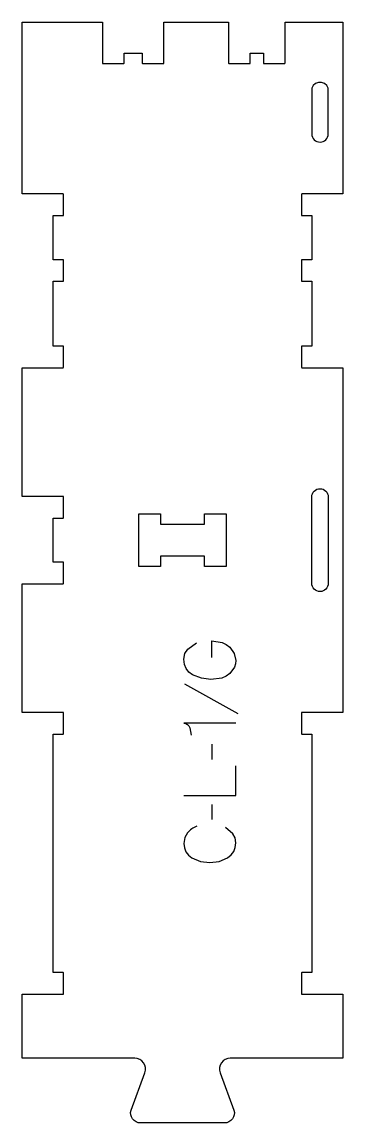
# Model space of a CAD drawing. Header units: millimetres. Extents: x -94 to 92, y -332 to 305.
import ezdxf

# ---------------------------------------------------------------- set-up
doc = ezdxf.new("R2010")
doc.units = ezdxf.units.MM
for name, color, linetype, true_color in [('1_ANYTOOL_1MMDEEP_LABELS_S', 2, 'Continuous', 0xffff00), ('3_ANYTOOL_CUTTHROUGH_INSID', 4, 'Continuous', 0x00ffff), ('4_ANYTOOL_CUTTHROUGH_OUTSI', 5, 'Continuous', 0x0000ff)]:
    doc.layers.add(name, color=color, linetype=linetype, true_color=true_color)

msp = doc.modelspace()

# ---------------------------------------------------------------- linework, layer by layer
at = {"layer": '1_ANYTOOL_1MMDEEP_LABELS_S'}
for p, q in [((0.47, -77.76), (31.24, -94.94)), ((16.11, -112.6), (16.2, -121.39)), ((16.11, -147.49), (16.2, -156.27))]:
    msp.add_line(p, q, dxfattribs=at)
for points in [[(16.2, -62.54), (16.24, -52.77), (22.17, -53.79), (24.53, -54.93), (26.49, -56.5), (29.13, -60.18), (30.04, -64.17), (29.84, -66.21), (29.19, -68.15), (26.53, -71.76), (24.51, -73.26), (22, -74.33), (15.51, -75.19), (10.18, -74.52), (5.06, -72.53), (2.84, -70.95), (1.26, -68.92), (0.32, -66.43), (0, -63.49), (0.57, -60.23), (2.27, -57.66), (7.41, -53.97)], [(30, -100.47), (-0.04, -100.47), (1.09, -100.75), (2.04, -101.28), (2.8, -102.06), (3.39, -103.09), (4.33, -107.46)], [(0, -142.34), (30, -142.34), (30, -125.24)]]:
    msp.add_lwpolyline(points, dxfattribs=at)
msp.add_lwpolyline([(7.5, -160.13, 0.131103), (2.14, -163.9), (0.54, -166.67), (0, -169.99), (0.29, -172.58), (1.18, -174.84), (2.65, -176.76), (4.71, -178.34), (9.62, -180.43), (15, -181.13), (20.39, -180.42), (25.33, -178.3), (27.37, -176.68), (28.83, -174.7), (29.71, -172.36), (30, -169.64), (29.59, -166.79), (28.37, -164.42), (24.17, -160.82)], format="xyb", dxfattribs=at)
at = {"layer": '3_ANYTOOL_CUTTHROUGH_INSID'}
for points in [[(83.48, 240.46), (83.48, 266.2), (83.39, 266.98), (83.12, 267.75), (82.67, 268.48), (81.28, 269.6), (79.58, 270.15), (77.87, 270.15), (76.17, 269.6), (74.79, 268.48), (74.33, 267.75), (74.06, 266.98), (73.98, 266.2), (73.98, 240.46, 1)], [(83.48, 30.46), (83.48, -19.54, -1), (73.98, -19.54), (73.98, 30.46, -1)]]:
    msp.add_lwpolyline(points, format="xyb", close=True, dxfattribs=at)
msp.add_lwpolyline([(-13.57, 14.71), (11.93, 14.71), (11.93, 20.71), (24.43, 20.71), (24.43, -9.79), (11.93, -9.79), (11.93, -3.79), (-13.57, -3.79), (-13.57, -9.79), (-26.07, -9.79), (-26.07, 20.71), (-13.57, 20.71)], close=True, dxfattribs=at)
at = {"layer": '4_ANYTOOL_CUTTHROUGH_OUTSI'}
msp.add_lwpolyline([(-28.39, -294.29), (-93.52, -294.29), (-93.52, -257.29), (-69.77, -257.29, 0.414214), (-69.52, -257.04), (-69.52, -245.04, 0.414214), (-69.77, -244.79), (-75.52, -244.79), (-75.52, -106.79), (-69.77, -106.79, 0.414214), (-69.52, -106.54), (-69.52, -94.54, 0.414214), (-69.77, -94.29), (-93.52, -94.29), (-93.52, -19.79), (-69.77, -19.79, 0.414214), (-69.52, -19.54), (-69.52, -7.54, 0.414214), (-69.77, -7.29), (-75.52, -7.29), (-75.52, 18.21), (-69.77, 18.21, 0.414214), (-69.52, 18.46), (-69.52, 30.46, 0.414214), (-69.77, 30.71), (-93.52, 30.71), (-93.52, 105.21), (-69.77, 105.21, 0.414214), (-69.52, 105.46), (-69.52, 117.46, 0.414214), (-69.77, 117.71), (-75.52, 117.71), (-75.52, 155.21), (-69.77, 155.21, 0.414214), (-69.52, 155.46), (-69.52, 167.46, 0.414214), (-69.77, 167.71), (-75.52, 167.71), (-75.52, 193.21), (-69.77, 193.21, 0.414214), (-69.52, 193.46), (-69.52, 205.46, 0.414214), (-69.77, 205.71), (-93.52, 205.71), (-93.52, 305.21), (-47.02, 305.21), (-47.02, 281.46, 0.414214), (-46.77, 281.21), (-34.77, 281.21, 0.414214), (-34.52, 281.46), (-34.52, 287.21), (-24.02, 287.21), (-24.02, 281.46, 0.414214), (-23.77, 281.21), (-11.77, 281.21, 0.414214), (-11.52, 281.46), (-11.52, 305.21), (25.89, 305.21), (25.89, 281.46, 0.414214), (26.14, 281.21), (38.14, 281.21, 0.414214), (38.39, 281.46), (38.39, 287.21), (45.98, 287.21), (45.98, 281.46, 0.414214), (46.23, 281.21), (58.23, 281.21, 0.414214), (58.48, 281.46), (58.48, 305.21), (91.98, 305.21), (91.98, 205.71), (68.23, 205.71, 0.414214), (67.98, 205.46), (67.98, 193.46, 0.414214), (68.23, 193.21), (73.98, 193.21), (73.98, 167.71), (68.23, 167.71, 0.414214), (67.98, 167.46), (67.98, 155.46, 0.414214), (68.23, 155.21), (73.98, 155.21), (73.98, 117.71), (68.23, 117.71, 0.414214), (67.98, 117.46), (67.98, 105.46, 0.414214), (68.23, 105.21), (91.98, 105.21), (91.98, -94.29), (68.23, -94.29, 0.414214), (67.98, -94.54), (67.98, -106.54, 0.414214), (68.23, -106.79), (73.98, -106.79), (73.98, -244.79), (68.23, -244.79, 0.414214), (67.98, -245.04), (67.98, -257.04, 0.414214), (68.23, -257.29), (91.98, -257.29), (91.98, -294.29), (26.84, -294.29, 0.522099), (20.98, -302.7), (28.99, -324.39, -0.501976), (23.48, -331.79), (-25.03, -331.79, -0.501977), (-30.54, -324.39), (-22.52, -302.7, 0.522094)], format="xyb", close=True, dxfattribs=at)

doc.saveas('drawing.dxf')
